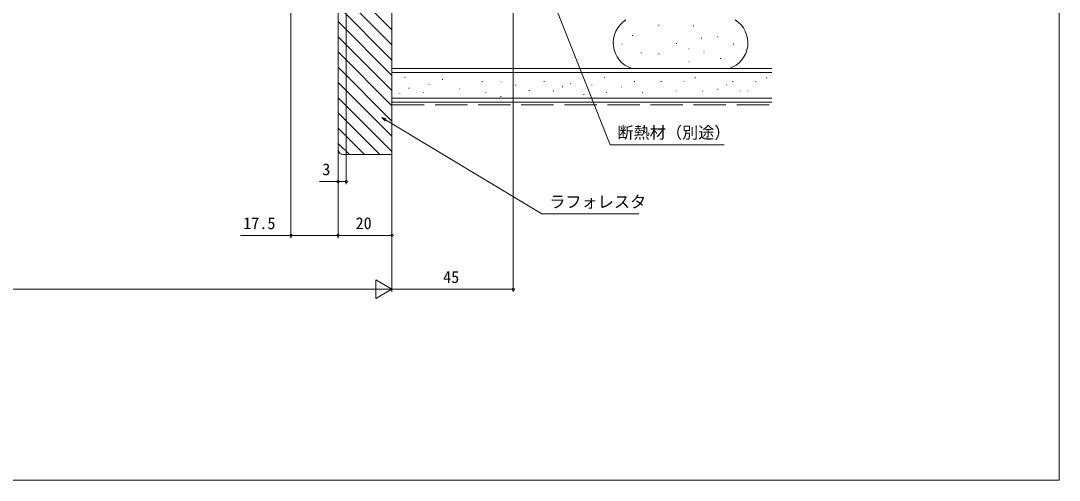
# Model space of a CAD drawing. Units: millimetres, scale not verified. Extents: x -693 to 693, y -1120 to 1122.
# Drawn here: x 307.4 to 693, y -1120 to -949.3 of the extents above; entities that cross this region are included whole.
import ezdxf
from ezdxf.enums import TextEntityAlignment as Align

# ---------------------------------------------------------------- set-up
doc = ezdxf.new("R2010")
doc.units = ezdxf.units.MM
doc.header["$LTSCALE"] = 4
doc.linetypes.add('DASHED3', pattern=[4, 3, -1])
for name, color, linetype, lineweight in [('0-0_0', 7, 'Continuous', 9), ('0-2_YKK_ZWAK', 3, 'Continuous', 9), ('0-3_YKK_11', 3, 'Continuous', 18), ('0-6_YKK_D', 6, 'Continuous', 9)]:
    doc.layers.add(name, color=color, linetype=linetype, lineweight=lineweight)
doc.styles.add('ＭＳ ゴシック', font='')
doc.styles.get('ＭＳ ゴシック').set_extended_font_data('MS Gothic')

msp = doc.modelspace()

# ---------------------------------------------------------------- linework, layer by layer
at = {"layer": '0-0_0'}
msp.add_line((693, 1064), (693, -1120), dxfattribs=at)
msp.add_lwpolyline([(693, -1120), (-693, -1120), (-693, 1064)], dxfattribs=at)
at = {"layer": '0-2_YKK_ZWAK'}
for p, q in [((425.256, -932.663), (445.256, -952.663)), ((425.256, -938.32), (445.256, -958.32)), ((425.256, -943.977), (445.256, -963.977)), ((425.256, -949.634), (445.256, -969.634)), ((544.218, -950.97), (544.418, -950.97)), ((557.127, -951.214), (557.327, -951.214)), ((425.256, -955.291), (445.256, -975.291)), ((534.475, -954.868), (534.675, -954.868)), ((560.05, -955.842), (560.25, -955.842)), ((566.139, -955.355), (566.339, -955.355)), ((530.578, -958.034), (530.778, -958.034)), ((550.794, -957.79), (550.994, -957.79)), ((555.422, -959.739), (555.622, -959.739)), ((571.985, -958.034), (572.185, -958.034)), ((425.256, -960.948), (445.256, -980.948)), ((537.642, -961.2), (537.842, -961.2)), ((544.218, -961.688), (544.418, -961.688)), ((561.024, -960.957), (561.224, -960.957)), ((567.114, -963.393), (567.314, -963.393)), ((425.256, -966.605), (445.256, -986.605)), ((555.422, -964.61), (555.622, -964.61)), ((445.257, -968.56), (586.257, -968.56)), ((450.018, -970.375), (450.018, -970.575)), ((464.005, -971.074), (464.005, -971.274)), ((524.15, -970.375), (524.15, -970.575)), ((557.791, -970.433), (557.791, -970.633)), ((584.367, -970.433), (584.367, -970.633)), ((425.256, -972.261), (445.256, -992.261)), ((451.541, -974.248), (451.541, -974.448)), ((459.072, -972.879), (459.072, -973.079)), ((470.3, -974.571), (470.3, -974.771)), ((478.692, -971.773), (478.692, -971.973)), ((485.773, -971.994), (485.773, -972.194)), ((491.28, -973.172), (491.28, -973.372)), ((496.243, -975.132), (496.243, -975.332)), ((501.771, -971.773), (501.771, -971.973)), ((505.268, -975.27), (505.268, -975.47)), ((508.567, -973.763), (508.567, -973.963)), ((511.562, -972.473), (511.562, -972.673)), ((519.439, -973.107), (519.439, -973.307)), ((530.445, -973.871), (530.445, -974.071)), ((535.34, -971.773), (535.34, -971.973)), ((545.203, -971.832), (545.203, -972.032)), ((550.798, -975.328), (550.798, -975.528)), ((553.671, -971.738), (553.671, -971.938)), ((560.589, -975.328), (560.589, -975.528)), ((566.184, -974.629), (566.184, -974.829)), ((569.418, -973.107), (569.418, -973.307)), ((571.778, -971.832), (571.778, -972.032)), ((574.576, -975.328), (574.576, -975.528)), ((577.373, -975.328), (577.373, -975.528)), ((580.247, -971.738), (580.247, -971.938)), ((425.256, -977.918), (445.256, -997.918)), ((445.257, -978.06), (586.257, -978.06)), ((448.118, -976.302), (448.118, -976.502)), ((457.012, -975.969), (457.012, -976.169)), ((480.091, -975.969), (480.091, -976.169)), ((485.686, -977.368), (485.686, -977.568)), ((516.457, -976.669), (516.457, -976.869)), ((524.85, -975.969), (524.85, -976.169)), ((538.209, -976.028), (538.209, -976.228)), ((425.256, -983.575), (440.742, -999.06)), ((425.256, -989.232), (435.085, -999.06)), ((425.256, -994.889), (429.428, -999.06))]:
    msp.add_line(p, q, dxfattribs=at)
at = {"layer": '0-2_YKK_ZWAK', "linetype": 'DASHED3'}
msp.add_line((445.257, -980.56), (586.257, -980.56), dxfattribs=at)
at = {"layer": '0-3_YKK_11'}
for p, q in [((586.257, -967.06), (445.257, -967.06)), ((445.257, -967.06), (445.257, -979.56)), ((586.257, -979.56), (445.257, -979.56))]:
    msp.add_line(p, q, dxfattribs=at)
for points in [[(425.256, -997.06), (425.256, -866.06), (428.256, -866.06), (428.256, -854.06), (430.256, -852.06), (445.256, -852.06)], [(445.256, -852.06), (445.256, -999.06), (427.256, -999.06)]]:
    msp.add_lwpolyline(points, dxfattribs=at)
for centre, radius, start, end in [((537.403, -957.56), 10, 121.78833, 251.80513), ((567.403, -957.56), 10, 288.19487, 58.21167), ((427.256, -997.06), 2, 180.00001, 269.99999)]:
    msp.add_arc(centre, radius, start, end, dxfattribs=at)
at = {"layer": '0-6_YKK_D'}
for p, q in [((490.256, -824.76), (490.256, -1050.06)), ((407.756, -832.06), (407.756, -1030.06)), ((425.256, -851.76), (425.256, -1030.06)), ((425.256, -851.76), (425.256, -1030.06)), ((445.256, -851.76), (445.256, -1050.06)), ((445.256, -851.76), (445.256, -1030.06)), ((445.256, -854.06), (445.256, -1050.06)), ((425.257, -867.06), (425.257, -1010.06)), ((428.256, -866.86), (428.256, -1010.06)), ((425.256, -1029.06), (445.256, -1029.06)), ((445.256, -1049.06), (439.194, -1045.56)), ((439.194, -1045.56), (439.194, -1052.56)), ((35.256, -1049.06), (438.256, -1049.06)), ((445.256, -1049.06), (433.132, -1049.06)), ((445.256, -1049.06), (439.194, -1052.56)), ((445.256, -1049.06), (490.256, -1049.06))]:
    msp.add_line(p, q, dxfattribs=at)
for points in [[(505.245, -942.382), (505.872, -943.962), (526.258, -995.398), (568.638, -995.398)], [(442.664, -986.515), (441.443, -985.247), (443.134, -985.734)], [(441.443, -985.247), (442.899, -986.124), (500.936, -1021.115), (536.916, -1021.115)], [(428.256, -1009.06), (425.257, -1009.06), (418.357, -1009.06)], [(425.256, -1029.06), (407.756, -1029.06), (389.016, -1029.06)]]:
    msp.add_lwpolyline(points, dxfattribs=at)
for centre in [(425.257, -1009.06), (428.256, -1009.06), (407.756, -1029.06), (425.256, -1029.06), (425.256, -1029.06), (445.256, -1029.06), (490.256, -1049.06)]:
    msp.add_circle(centre, 0.425, dxfattribs=at)

# ---------------------------------------------------------------- texts
at = {"layer": '0-6_YKK_D', "style": 'ＭＳ ゴシック'}
for s, p in [('断熱材（別途）', (528.958, -994.398)), ('3', (419.357, -1008.06)), ('ラフォレスタ', (503.636, -1020.115)), ('17.5', (390.016, -1028.06)), ('20', (431.736, -1028.06)), ('45', (464.236, -1048.06))]:
    msp.add_text(s, height=4.399, dxfattribs=at).set_placement(p, align=Align.BOTTOM_LEFT)

doc.saveas('drawing.dxf')
